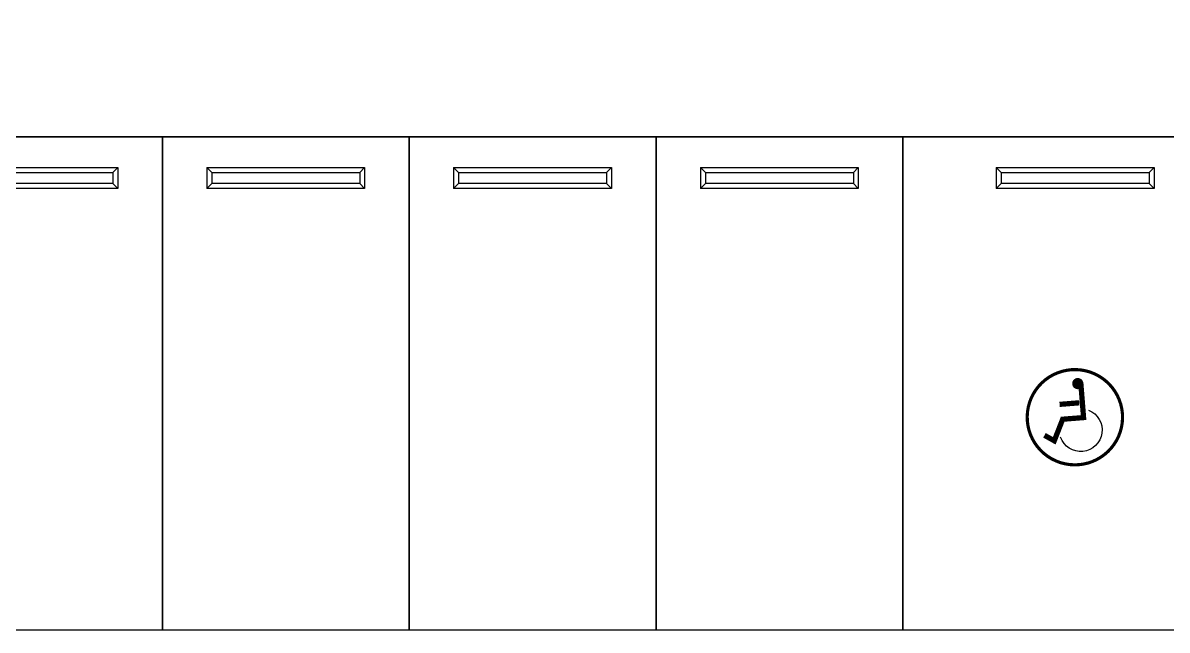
# Model space of a CAD drawing. Header units: millimetres. Extents: x 2698011 to 2856548, y 1019778 to 1210064.
# Drawn here: x 2782281 to 2793870, y 1111244 to 1117400 of the extents above; entities that cross this region are included whole.
import ezdxf

# ---------------------------------------------------------------- set-up
doc = ezdxf.new("R2010")
doc.units = ezdxf.units.MM
doc.set_wipeout_variables(frame=1)
doc.linetypes.add('DASHED', pattern=[19.05, 12.7, -6.35])
doc.linetypes.add('HIDDEN', pattern=[0.375, 0.25, -0.125])
for name, color, linetype in [('Arq. Estacionamiento', 9, 'Continuous'), ('Capa PISOS', 9, 'Continuous'), ('piso', 9, 'Continuous'), ('PROYECCIONES', 9, 'DASHED')]:
    doc.layers.add(name, color=color, linetype=linetype)

# ---------------------------------------------------------------- blocks, each defined once
blk = doc.blocks.new('CTPLN244')
at = {"color": 0}
for points, const_width in [([(-0.3407, 0, 1), (0.3407, 0, 1)], 0.0226), ([(-0.0599, 0.2381, 1), (-0.0199, 0.2381, 1)], 0.04)]:
    blk.add_lwpolyline(points, format="xyb", close=True, dxfattribs=dict(at, const_width=const_width))
at = {"color": 0, "const_width": 0.0375}
for points in [[(-0.0617, 0.2341), (-0.0617, -0.0074), (0.088, -0.0074), (0.1602, -0.1563), (0.2268, -0.1117)], [(-0.0399, 0.1003), (0.1015, 0.1003)]]:
    blk.add_lwpolyline(points, dxfattribs=at)
at = {"color": 0}
blk.add_arc((-0.0342, -0.0954), 0.1532, 116.19966, 345.00877, dxfattribs=at)
blk = doc.blocks.new('simb-disc')
at = {"xscale": 1.845556780325975, "yscale": 1.845556780325975, "zscale": 1.845556780325975}
blk.add_blockref('CTPLN244', (-11.035, 10.245), dxfattribs=at)
blk = doc.blocks.new('tope')
at = {"layer": 'piso'}
for p, q in [((160.261, 220.746), (161.86, 220.746)), ((160.261, 220.746), (160.311, 220.696)), ((160.261, 220.746), (160.261, 220.533)), ((160.311, 220.696), (161.81, 220.696)), ((160.311, 220.696), (160.311, 220.583)), ((161.86, 220.746), (161.81, 220.696)), ((161.81, 220.696), (161.81, 220.583)), ((161.86, 220.746), (161.86, 220.533)), ((160.311, 220.583), (160.261, 220.533)), ((161.81, 220.583), (160.311, 220.583)), ((161.81, 220.583), (161.86, 220.533)), ((161.86, 220.533), (160.261, 220.533))]:
    blk.add_line(p, q, dxfattribs=at)
blk = doc.blocks.new('box')
at = {"layer": 'piso'}
blk.add_lwpolyline([(239.705, 265.382), (242.205, 265.382), (242.205, 260.382), (239.705, 260.382), (239.705, 265.382)], dxfattribs=at)
at = {"layer": 'Capa PISOS'}
blk.add_blockref('tope', (79.894, 44.326), dxfattribs=at)

msp = doc.modelspace()

# ---------------------------------------------------------------- linework, layer by layer
at = {"layer": 'piso'}
msp.add_lwpolyline([(2811341.508, 1157580.661), (2811341.507, 1142560.656), (2816324.536, 1142560.668), (2816316.113, 1120569.088), (2811333.058, 1120569.09), (2811333.095, 1116243.759), (2761193.082, 1116243.759), (2761193.082, 1154500.718), (2762493.082, 1154500.718), (2762493.082, 1117543.759), (2810033.084, 1117543.759), (2810033.084, 1121869.09), (2815516.109, 1121869.088), (2815516.046, 1140485.077), (2810053.007, 1140485.065), (2810053.084, 1157580.661), (2811341.508, 1157580.661)], dxfattribs=at)

# ---------------------------------------------------------------- block references
at = {"layer": 'Arq. Estacionamiento', "xscale": -767.9999999995763, "yscale": 767.9999999995764, "zscale": 767.9999999995764, "rotation": 4.561534105433864}
msp.add_blockref('simb-disc', (2785113.255, 1104884.927), dxfattribs=at)

# ---------------------------------------------------------------- next in the draw order: wipeouts: each hides what was drawn before it
at = {"linetype": 'HIDDEN'}
msp.add_wipeout([(2762493.082, 1121060.666), (2762493.081, 1121160.661), (2760149.76, 1121160.661), (2760149.766, 1115242.824), (2812376.776, 1115242.824), (2812376.776, 1121160.661), (2812276.383, 1121160.661), (2812276.383, 1115342.824), (2760249.782, 1115342.701), (2760249.776, 1121060.661)], dxfattribs=at).dxf.layer = 'PROYECCIONES'

# ---------------------------------------------------------------- next in the draw order: linework, layer by layer
at = {"layer": 'Arq. Estacionamiento'}
msp.add_lwpolyline([(2794693.082, 1116243.759), (2794693.082, 1111243.676), (2791193.082, 1111243.676), (2791193.082, 1116243.759)], close=True, dxfattribs=at)

# ---------------------------------------------------------------- next in the draw order: block references
at = {"xscale": 1000, "yscale": 1000, "zscale": 1000}
for p in [(2541488.369, 850862.126), (2543988.369, 850862.126), (2546488.369, 850862.126), (2548988.369, 850862.126)]:
    msp.add_blockref('box', p, dxfattribs=at)
at = {"layer": 'Capa PISOS', "xscale": 1000, "yscale": 1000, "zscale": 1000}
msp.add_blockref('tope', (2631876.926, 895188.523), dxfattribs=at)

doc.saveas('drawing.dxf')
